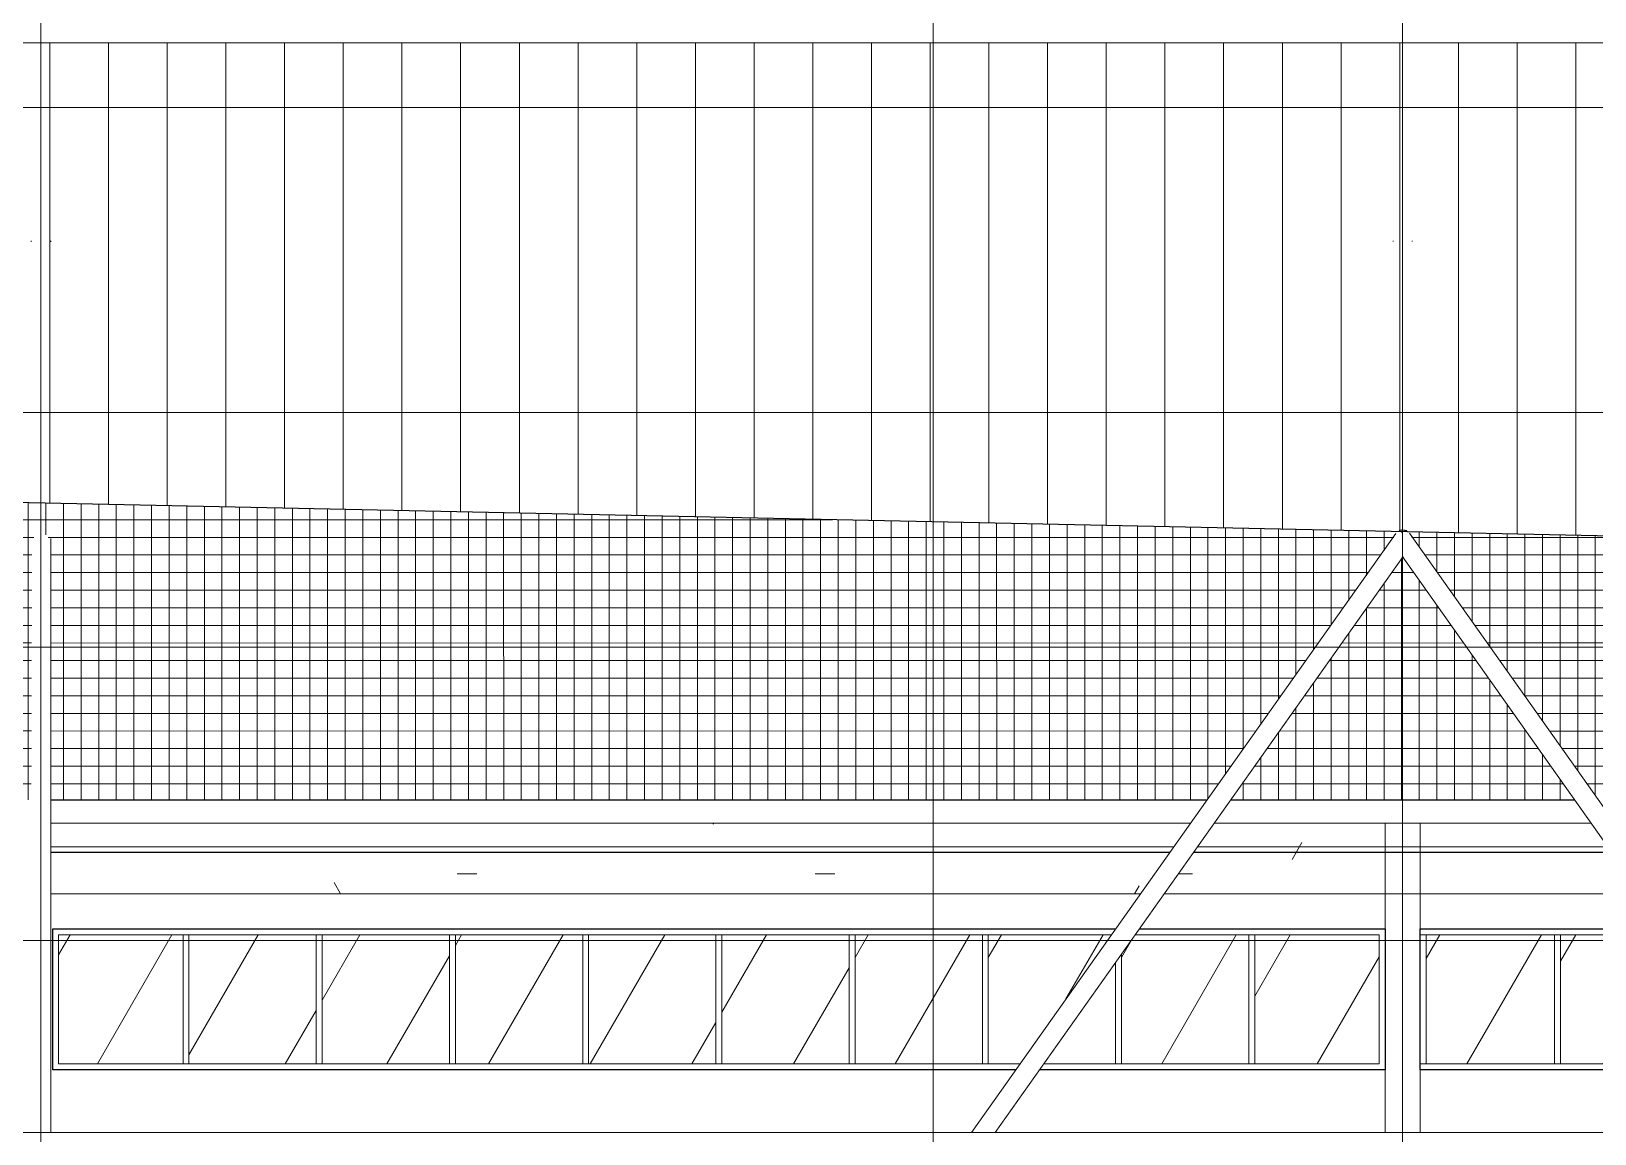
# Model space of a CAD drawing. Extents: x 692141 to 693595, y 1492301 to 1494225.
# Drawn here: x 692452.58 to 692465.89, y 1492381.07 to 1492390.46 of the extents above; entities that cross this region are included whole.
import ezdxf

# ---------------------------------------------------------------- set-up
doc = ezdxf.new("R2010")
doc.units = 0
doc.header["$MEASUREMENT"] = 0
doc.linetypes.add('Centre', pattern=[7937.5, 1587.5, -1190.625, 3968.75, -1190.625])
doc.linetypes.add('Grid Line', pattern=[5556.25, 3175, -793.75, 793.75, -793.75])
for name, color, linetype, lineweight in [('A-COLS', 52, 'Continuous', 5), ('A-FLOR', 192, 'Continuous', 5), ('A-FLOR-LEVL', 8, 'Grid Line', 5), ('A-GLAZ-CURT', 52, 'Continuous', 5), ('A-GLAZ-CWMG', 51, 'Continuous', 5), ('A-WALL-PATT', 111, 'Continuous', 5), ('S-BEAM', 12, 'Continuous', 5), ('S-GRID', 1, 'Continuous', 5)]:
    doc.layers.add(name, color=color, linetype=linetype, lineweight=lineweight)
doc.layers.add('A-WALL', color=2, linetype='Continuous')

# ---------------------------------------------------------------- blocks, each defined once
blk = doc.blocks.new('System Panel - Glazed 2-V118-500_ELEVATION 4')
at = {"layer": 'A-GLAZ-CURT'}
h = blk.add_hatch(dxfattribs=at)
h.set_pattern_fill('FP_78', color=256, style=0, pattern_type=2)
h.set_pattern_definition([(59.99999999999999, (208404.636, 7400), (-649.519052838329, 375.0000000000001), [])])
h.paths.add_polyline_path([(208424.1700598697, 6850.000000000899), (208964.6363116502, 6850.000000000899), (208964.6363116502, 7686.601785374492), (208778.2076251855, 7950.000000000926), (207844.6363117111, 7950.000000000926), (207844.6363117111, 6850.000000000899)], flags=0)
at = {"layer": 'A-GLAZ-CURT', "color": 7}
for p, q in [((208778.2076251855, 7950.000000000934), (207844.6363117111, 7950.000000000934)), ((207844.6363117111, 7950.000000000934), (207844.6363117111, 6850.000000000933)), ((208964.6363116501, 6850.000000000933), (208964.6363116501, 7686.601785374464)), ((207844.6363117111, 6850.000000000933), (208964.6363116501, 6850.000000000933))]:
    blk.add_line(p, q, dxfattribs=at)
blk = doc.blocks.new('System Panel - Glazed 2-106528-500_ELEVATION 4')
at = {"layer": 'A-GLAZ-CURT'}
h = blk.add_hatch(dxfattribs=at)
h.set_pattern_fill('FP_79', color=256, style=0, pattern_type=2)
h.set_pattern_definition([(59.99999999999999, (207247.136, 7400), (-649.519052838329, 375.0000000000001), [])])
h.paths.add_polyline_path([(206699.6363114672, 6850.000000000899), (207794.6363117111, 6850.000000000899), (207794.6363117111, 7950.000000000926), (206699.6363114672, 7950.000000000926), (206699.6363114672, 7845.014075446704)], flags=0)
at = {"layer": 'A-GLAZ-CURT', "color": 7}
for p, q in [((207794.6363117111, 7950.000000000934), (206699.6363114672, 7950.000000000934)), ((206699.6363114672, 7950.000000000934), (206699.6363114672, 6850.000000000933)), ((207794.6363117111, 6850.000000000933), (207794.6363117111, 7950.000000000934)), ((206699.6363114672, 6850.000000000933), (207794.6363117111, 6850.000000000933))]:
    blk.add_line(p, q, dxfattribs=at)
blk = doc.blocks.new('System Panel - Glazed 2-106426-500_ELEVATION 4')
at = {"layer": 'A-GLAZ-CURT'}
h = blk.add_hatch(dxfattribs=at)
h.set_pattern_fill('FP_80', color=256, style=0, pattern_type=2)
h.set_pattern_definition([(59.99999999999999, (204647.136, 7400), (-649.519052838329, 375.0000000000001), [])])
h.paths.add_polyline_path([(204104.6363112844, 6850.000000000899), (205189.6363112234, 6850.000000000899), (205189.6363112234, 7950.000000000926), (204221.6609375002, 7950.000000000926), (204104.6363112844, 7784.720314229274), (204104.6363112844, 7236.459798903256)], flags=0)
at = {"layer": 'A-GLAZ-CURT', "color": 7}
for p, q in [((205189.6363112234, 7950.000000000934), (204221.6609375002, 7950.000000000934)), ((205189.6363112234, 6850.000000000933), (205189.6363112234, 7950.000000000934)), ((204104.6363112844, 7784.720314229239), (204104.6363112844, 6850.000000000933)), ((204104.6363112844, 6850.000000000933), (205189.6363112234, 6850.000000000933))]:
    blk.add_line(p, q, dxfattribs=at)
blk = doc.blocks.new('System Panel - Glazed 2-V119-500_ELEVATION 4')
at = {"layer": 'A-GLAZ-CURT'}
h = blk.add_hatch(dxfattribs=at)
h.set_pattern_fill('FP_81', color=256, style=0, pattern_type=2)
h.set_pattern_definition([(59.99999999999999, (203512.136, 7400), (-649.519052838329, 375.0000000000001), [])])
h.paths.add_polyline_path([(204054.6363112844, 6850.000000000899), (204054.6363112844, 7714.102833483408), (203442.8169541251, 6850.000000000899), (203714.3774252923, 6850.000000000899)], flags=0)
h.paths.add_polyline_path([(202969.6363113454, 6850.000000000899), (203240.1565373269, 6850.000000000899), (204019.000520702, 7950.000000000926), (202969.6363113454, 7950.000000000926), (202969.6363113454, 7131.896234674095)], flags=0)
at = {"layer": 'A-GLAZ-CURT', "color": 7}
for p, q in [((204019.000520702, 7950.000000000934), (202969.6363113454, 7950.000000000934)), ((202969.6363113454, 7950.000000000934), (202969.6363113454, 6850.000000000933)), ((204054.6363112844, 6850.000000000933), (204054.6363112844, 7714.102833483403)), ((202969.6363113454, 6850.000000000933), (203240.1565373269, 6850.000000000933)), ((203442.0049599798, 6850.000000000933), (204054.6363112844, 6850.000000000933))]:
    blk.add_line(p, q, dxfattribs=at)
blk = doc.blocks.new('System Panel - Glazed 2-V120-500_ELEVATION 4')
at = {"layer": 'A-GLAZ-CURT'}
h = blk.add_hatch(dxfattribs=at)
h.set_pattern_fill('FP_82', color=256, style=0, pattern_type=2)
h.set_pattern_definition([(59.99999999999999, (202377.136, 7400), (-649.519052838329, 375.0000000000001), [])])
h.paths.add_polyline_path([(202478.5375615928, 6850.000000000899), (202919.6363113453, 6850.000000000899), (202919.6363113453, 7950.000000000926), (201834.6363114064, 7950.000000000926), (201834.6363114064, 6850.000000000899), (202474.9725561978, 6850.000000000899)], flags=0)
at = {"layer": 'A-GLAZ-CURT', "color": 7}
for p, q in [((202919.6363113453, 7950.000000000934), (201834.6363114064, 7950.000000000934)), ((201834.6363114064, 7950.000000000934), (201834.6363114064, 6850.000000000933)), ((202919.6363113453, 6850.000000000933), (202919.6363113453, 7950.000000000934)), ((201834.6363114064, 6850.000000000933), (202919.6363113453, 6850.000000000933))]:
    blk.add_line(p, q, dxfattribs=at)
blk = doc.blocks.new('System Panel - Glazed 2-106427-500_ELEVATION 4')
at = {"layer": 'A-GLAZ-CURT'}
h = blk.add_hatch(dxfattribs=at)
h.set_pattern_fill('FP_83', color=256, style=0, pattern_type=2)
h.set_pattern_definition([(59.99999999999999, (195579.636, 7400), (-649.519052838329, 375.0000000000001), [])])
h.paths.add_polyline_path([(195049.6363114674, 6850.000000000899), (196109.6363117112, 6850.000000000899), (196109.6363117112, 7950.000000000926), (195049.6363114674, 7950.000000000926), (195049.6363114674, 7236.459798903256)], flags=0)
at = {"layer": 'A-GLAZ-CURT', "color": 7}
for p, q in [((196109.6363117112, 7950.000000000934), (195049.6363114674, 7950.000000000934)), ((195049.6363114674, 7950.000000000934), (195049.6363114674, 6850.000000000933)), ((196109.6363117112, 6850.000000000933), (196109.6363117112, 7950.000000000934)), ((195049.6363114674, 6850.000000000933), (196109.6363117112, 6850.000000000933))]:
    blk.add_line(p, q, dxfattribs=at)
blk = doc.blocks.new('Rectangular Mullion - 50 x 100mm-36998-500_ELEVATION 4')
at = {"layer": 'A-GLAZ-CWMG', "color": 7}
for p, q in [((215984.6363112844, 7950.000000000934), (216034.6363112844, 7950.000000000934)), ((215984.6363112844, 7950.000000000934), (215984.6363112844, 6850.000000000933)), ((216034.6363112844, 7950.000000000934), (216034.6363112844, 6850.000000000933)), ((216034.6363112844, 6850.000000000933), (215984.6363112844, 6850.000000000933))]:
    blk.add_line(p, q, dxfattribs=at)
blk = doc.blocks.new('Rectangular Mullion - 50 x 100mm-V124-500_ELEVATION 4')
at = {"layer": 'A-GLAZ-CWMG', "color": 7}
for p, q in [((204104.6363112844, 7784.720314229275), (204104.6363112844, 6850.000000000933)), ((204054.6363112844, 7714.102833483521), (204054.6363112844, 6850.000000000933)), ((204104.6363112844, 6850.000000000933), (204054.6363112844, 6850.000000000933))]:
    blk.add_line(p, q, dxfattribs=at)
blk = doc.blocks.new('Rectangular Mullion - 50 x 200mm-V136-500_ELEVATION 4')
at = {"layer": 'A-GLAZ-CWMG', "color": 7}
for p, q in [((62649.63631146246, 7950.000000000934), (62699.63631146245, 7950.000000000934)), ((62649.63631146246, 7950.000000000934), (62649.63631146246, 6850.000000000933)), ((62699.63631146245, 7950.000000000934), (62699.63631146245, 6850.000000000933)), ((62699.63631146245, 6850.000000000933), (62649.63631146246, 6850.000000000933))]:
    blk.add_line(p, q, dxfattribs=at)
blk = doc.blocks.new('HAVI-DC_R19_AR_102_MEZZANINE FLOOR_rvt-2-500_ELEVATION 4')
at = {"layer": 'A-WALL', "color": 7}
for p, q in [((204514.6285101218, 8650), (194982.3363114575, 8650)), ((208282.7597698912, 8650), (204717.28892692, 8650)), ((194999.6363114674, 6800.000000000934), (194999.6363114674, 8000.000000000934)), ((194999.6363114674, 8000.000000000934), (204054.4025199463, 8000.000000000934)), ((204257.0629367444, 8000.000000000934), (206349.6363114672, 8000.000000000934)), ((206349.6363114672, 8000.000000000934), (206349.6363114672, 6800.000000000934)), ((206649.6363114672, 6800.000000000934), (206649.6363114672, 8000.000000000934)), ((206649.6363114672, 8000.000000000934), (208742.8184926644, 8000.000000000934)), ((203204.7545380826, 6800.000000000934), (194999.6363114674, 6800.000000000934)), ((206349.6363114672, 6800.000000000934), (203406.6363589768, 6800.000000000934)), ((209592.9357237169, 6800.000000000934), (206649.6363114672, 6800.000000000934))]:
    blk.add_line(p, q, dxfattribs=at)
at = {"lineweight": 5}
for name, p in [('System Panel - Glazed 2-106427-500_ELEVATION 4', (0, 0)), ('Rectangular Mullion - 50 x 100mm-36998-500_ELEVATION 4', (-19874.99999957313, 0)), ('System Panel - Glazed 2-V120-500_ELEVATION 4', (-5674.999999695131, 0)), ('Rectangular Mullion - 50 x 100mm-36998-500_ELEVATION 4', (-18739.99999963412, 0)), ('System Panel - Glazed 2-V120-500_ELEVATION 4', (-4539.999999756116, 0)), ('Rectangular Mullion - 50 x 100mm-36998-500_ELEVATION 4', (-17604.99999969507, 0)), ('System Panel - Glazed 2-V120-500_ELEVATION 4', (-3404.999999817067, 0)), ('Rectangular Mullion - 50 x 100mm-36998-500_ELEVATION 4', (-16469.99999975605, 0)), ('System Panel - Glazed 2-V120-500_ELEVATION 4', (-2269.999999878052, 0)), ('Rectangular Mullion - 50 x 100mm-36998-500_ELEVATION 4', (-15334.99999981704, 0)), ('System Panel - Glazed 2-V120-500_ELEVATION 4', (-1134.999999939037, 0)), ('Rectangular Mullion - 50 x 100mm-36998-500_ELEVATION 4', (-14199.99999987802, 0)), ('System Panel - Glazed 2-V120-500_ELEVATION 4', (0, 0)), ('Rectangular Mullion - 50 x 100mm-36998-500_ELEVATION 4', (-13064.99999993901, 0)), ('System Panel - Glazed 2-V119-500_ELEVATION 4', (0, 0)), ('System Panel - Glazed 2-106426-500_ELEVATION 4', (0, 0)), ('Rectangular Mullion - 50 x 100mm-36998-500_ELEVATION 4', (-10795.00000006094, 0)), ('System Panel - Glazed 2-106427-500_ELEVATION 4', (10189.99999975596, 0)), ('Rectangular Mullion - 50 x 200mm-V136-500_ELEVATION 4', (144000.0000000047, 0)), ('System Panel - Glazed 2-106528-500_ELEVATION 4', (0, 0)), ('Rectangular Mullion - 50 x 100mm-36998-500_ELEVATION 4', (-8189.999999573276, 0)), ('System Panel - Glazed 2-V118-500_ELEVATION 4', (0, 0)), ('Rectangular Mullion - 50 x 100mm-V124-500_ELEVATION 4', (0, 0))]:
    blk.add_blockref(name, p, dxfattribs=at)
blk = doc.blocks.new('HAVI-DC_R19_AR_103_LEVEL 2 FLOOR_rvt-2-500_ELEVATION 4')
at = {"layer": 'A-FLOR', "color": 7}
for p, q in [((194982.3363114575, 8900), (204691.6385063434, 8900)), ((204894.2989231416, 8900), (208105.8141072858, 8900)), ((204550.0305093661, 8700), (194982.3363114574, 8700)), ((208247.37063737, 8700), (204752.6909261643, 8700))]:
    blk.add_line(p, q, dxfattribs=at)
blk = doc.blocks.new('HAVI-DC_R19_AR_120_STRUCTURE_rvt-2-500_ELEVATION 4')
at = {"layer": 'S-BEAM'}
h = blk.add_hatch(dxfattribs=at)
h.set_pattern_fill('FP_109', color=256, style=0, pattern_type=2)
h.set_pattern_definition([(0, (212730.054, 1200), (4064, 1016), [167.64, -2880.36, 167.64, -2880.36, -16256]), (0, (212730.054, 1200), (4064, 1016), [-6096, 167.64, -5928.36, 167.64, -2880.36, -7112]), (0, (212730.054, 1200), (4064, 1016), [-15240, 167.64, -1864.36, 167.64, -4912.36]), (120, (214254.054, 1708), (-2911.881810244989, 3011.527240979959), [167.64, -2880.36, 167.64, -2880.36, -16256]), (120, (214254.054, 1708), (-2911.881810244989, 3011.527240979959), [-6095.999999999999, 167.64, -5928.359999999999, 167.64, -2880.36, -7111.999999999999]), (120, (214254.054, 1708), (-2911.881810244989, 3011.527240979959), [-15240, 167.64, -1864.36, 167.64, -4912.359999999999]), (240, (214762.054, 3740), (-1152.118189755009, -4027.527240979959), [167.64, -2880.36, 167.64, -2880.36, -16256]), (240, (214762.054, 3740), (-1152.118189755009, -4027.527240979959), [-6096, 167.64, -5928.36, 167.64, -2880.36, -7112]), (240, (214762.054, 3740), (-1152.118189755009, -4027.527240979959), [-15240, 167.64, -1864.36, 167.64, -4912.36])])
h.paths.add_polyline_path([(175149.3094896387, 8299.999999999984), (180266.8145154115, 8299.999999999984), (180688.7245451358, 8900.000000000022), (175149.3094896387, 8900.000000000022), (175149.3094896387, 8699.999999999998)], flags=0)
h.paths.add_polyline_path([(218582.3363114622, 8299.999999999984), (228266.8145154116, 8299.999999999984), (228691.6385063436, 8900.000000000022), (218582.3363114622, 8900.000000000022), (218582.3363114622, 8453.56835199019)], flags=0)
h.paths.add_polyline_path([(218367.0656217555, 8299.999999999984), (218416.9363114621, 8299.999999999984), (218416.9363114621, 8900.000000000022), (208308.4498336932, 8900.000000000022), (208733.1194239461, 8299.999999999984), (217843.7553290247, 8299.999999999984)], flags=0)
h.paths.add_polyline_path([(266799.309490436, 8299.999999999984), (266799.309490436, 8900.000000000022), (266582.3363114622, 8900.000000000022), (266582.3363114622, 8299.999999999984)], flags=0)
h.paths.add_polyline_path([(266113.9068396208, 8299.999999999984), (266416.9363114621, 8299.999999999984), (266416.9363114621, 8900.000000000022), (256308.4498336932, 8900.000000000022), (256733.1194239461, 8299.999999999984), (265988.3022602609, 8299.999999999984)], flags=0)
h.paths.add_polyline_path([(180469.4749322098, 8299.999999999984), (184530.4836975386, 8299.999999999984), (184105.8141072858, 8900.000000000022), (180894.2989231416, 8900.000000000022), (180578.2074658319, 8453.56835199019)], flags=0)
h.paths.add_polyline_path([(184733.1194239461, 8299.999999999984), (194416.9363114622, 8299.999999999984), (194416.9363114622, 8900.000000000022), (184308.4498336932, 8900.000000000022), (184624.4264087536, 8453.56835199019)], flags=0)
h.paths.add_polyline_path([(256089.3900905077, 8299.999999999984), (256530.4836975388, 8299.999999999984), (256105.8141072858, 8900.000000000022), (254582.3363114621, 8900.000000000022), (254582.3363114621, 8299.999999999984), (256045.4066983751, 8299.999999999984)], flags=0)
h.paths.add_polyline_path([(254091.584678043, 8299.999999999984), (254416.9363114621, 8299.999999999984), (254416.9363114621, 8900.000000000022), (252894.2989231418, 8900.000000000022), (252469.4749322099, 8299.999999999984), (253428.855234721, 8299.999999999984)], flags=0)
h.paths.add_polyline_path([(194582.3363114622, 8299.999999999984), (194816.9363114574, 8299.999999999984), (194816.9363114574, 8900.000000000022), (194582.3363114622, 8900.000000000022), (194582.3363114622, 8453.56835199019)], flags=0)
h.paths.add_polyline_path([(228469.4749322099, 8299.999999999984), (232530.4836975387, 8299.999999999984), (232105.8141072858, 8900.000000000022), (228894.2989231417, 8900.000000000022), (228578.2074658321, 8453.56835199019)], flags=0)
h.paths.add_polyline_path([(208530.4836975387, 8299.999999999984), (208105.8141072858, 8900.000000000022), (204894.2989231417, 8900.000000000022), (204469.4749322098, 8299.999999999984), (208424.1700598697, 8299.999999999984)], flags=0)
h.paths.add_polyline_path([(251891.8851340635, 8299.999999999984), (252266.8145154117, 8299.999999999984), (252691.6385063436, 8900.000000000022), (242582.3363114621, 8900.000000000022), (242582.3363114621, 8299.999999999984), (251858.9243565285, 8299.999999999984)], flags=0)
h.paths.add_polyline_path([(194982.3363114575, 8299.999999999984), (204266.8145154116, 8299.999999999984), (204691.6385063435, 8900.000000000022), (194982.3363114575, 8900.000000000022), (194982.3363114575, 8453.56835199019)], flags=0)
h.paths.add_polyline_path([(242124.617423815, 8299.999999999984), (242416.9363114621, 8299.999999999984), (242416.9363114621, 8900.000000000022), (232308.4498336932, 8900.000000000022), (232733.1194239461, 8299.999999999984), (241916.0287946427, 8299.999999999984)], flags=0)
at = {"layer": 'S-BEAM', "color": 7}
for p, q in [((194982.3363114575, 8899.999999999998), (204691.6385063435, 8899.999999999998)), ((204894.2989231416, 8899.999999999998), (208105.8141072858, 8899.999999999998)), ((204266.8145154115, 8299.999999999998), (194982.3363114575, 8299.999999999998)), ((208530.4836975387, 8299.999999999998), (204469.4749322098, 8299.999999999998))]:
    blk.add_line(p, q, dxfattribs=at)
blk = doc.blocks.new('M_Rectangular Column - 200 x 300mm-V158-500_ELEVATION 4')
at = {"layer": 'A-COLS'}
for p, q in [((62349.63631146753, 8900.000000000002), (62649.63631146753, 8900.000000000002)), ((62349.63631146753, 8900.000000000002), (62349.63631146753, 6266.47714666522)), ((62649.63631146753, 6266.47714666522), (62649.63631146753, 8900.000000000002))]:
    blk.add_line(p, q, dxfattribs=at)
blk = doc.blocks.new('Walls 2 - Walls 2-316770-500_ELEVATION 4')
at = {"layer": 'A-WALL-PATT'}
h = blk.add_hatch(dxfattribs=at)
h.set_pattern_fill('FP_49', color=251, style=0, pattern_type=2)
h.set_pattern_definition([(0, (266899.66, 0), (0, 150), []), (90, (266899.66, 0), (-150, 9.184850993605149e-15), [])])
h.paths.add_polyline_path([(230403.2023545645, 9099.999999999663), (231964.2575772018, 9099.999999999663), (230708.7938379066, 10873.79840908402), (230297.9613776032, 10882.4621270318), (229035.9069201188, 9099.999999999663), (230178.0602495746, 9099.999999999663)], flags=0)
h.paths.add_polyline_path([(267399.6784194597, 9099.999999999663), (267399.6784194597, 10100.05362018693), (266582.3363114622, 10117.28989573663), (266582.3363114622, 9099.999999999663), (267034.9228457225, 9099.999999999663)], flags=0)
h.paths.add_polyline_path([(184351.8965942517, 9099.999999999663), (194416.9363114622, 9099.999999999663), (194422.0920828182, 11304.83352236055), (194434.2808010534, 11333.57159757328), (194465.2814898869, 11364.35260641633), (194487.866874337, 11372.8980758004), (194511.4057485874, 11372.8980758004), (194533.9911330374, 11364.35260641637), (194553.7932941595, 11347.93515054565), (194569.2079786273, 11324.90285575119), (194578.9863803801, 11296.52298055719), (194582.3363114622, 11269.05679897612), (194582.3363114622, 9099.999999999663), (194816.9363114574, 9099.999999999663), (194822.0920828134, 11304.83352236044), (194834.2808010474, 11333.57159757154), (194865.2814898822, 11364.35260641627), (194887.8668743322, 11372.89807580037), (194911.4057485826, 11372.8980758004), (194933.9911330327, 11364.35260641633), (194953.7932941547, 11347.93515054568), (194969.2079786226, 11324.90285575119), (194978.9863803753, 11296.52298055664), (194982.3363114575, 11269.0567989764), (194982.3363114575, 9099.999999999663), (204833.2465033205, 9099.999999999663), (206431.2569855506, 11347.14811610781), (206451.389361305, 11360.12131372115), (206491.6162692513, 11378.03770539416), (206535.481548893, 11369.04402118268), (206573.4719991575, 11343.44292353149), (206613.2310564948, 11295.11208163809), (208166.8933036092, 9099.999999999663), (218416.9363114621, 9099.999999999663), (218416.9363114621, 11133.01158465658), (74899.63631066507, 14159.53341040813), (134081.3427552906, 10862.74826084876), (134431.2569855499, 11347.14811610719), (134451.3893613049, 11360.12131372094), (134491.6162692514, 11378.03770539392), (134535.4815488925, 11369.04402118268), (134573.4719991574, 11343.44292353149), (134613.2310564947, 11295.11208163809), (134953.6436132292, 10814.15573644956), (146416.9363114623, 10175.57980812705), (146422.092082818, 11304.83352236016), (146434.2808010535, 11333.57159757331), (146465.281489887, 11364.3526064163), (146487.866874337, 11372.89807580037), (146511.4057485874, 11372.89807580033), (146533.9911330374, 11364.35260641633), (146553.7932941595, 11347.93515054565), (146569.2079786273, 11324.9028557513), (146578.9863803801, 11296.52298055681), (146582.3363114622, 11269.05679897658), (146582.3363114622, 10166.36601054512), (157170.6500664448, 9576.531792449972), (158431.2569855501, 11347.14811610722), (158451.389361305, 11360.12131372101), (158491.6162692514, 11378.03770539402), (158535.4815488928, 11369.04402118268), (158573.4719991574, 11343.44292353149), (158613.2310564948, 11295.11208163809), (159938.7526985987, 9422.33144578243), (165725.033616764, 9099.999999999663), (170416.9363114622, 9099.999999999663), (170422.092082818, 11304.83352236016), (170434.280801053, 11333.57159757269), (170465.2814898869, 11364.35260641627), (170487.8668743369, 11372.89807580037), (170511.4057485873, 11372.89807580044), (170533.9911330375, 11364.3526064163), (170553.7932941595, 11347.93515054572), (170569.2079786273, 11324.90285575123), (170578.9863803801, 11296.52298055702), (170582.3363114623, 11269.05679897658), (170582.3363114623, 9099.999999999663), (180833.2465033205, 9099.999999999663), (182431.2569855503, 11347.14811610746), (182451.389361305, 11360.12131372105), (182491.6162692514, 11378.03770539409), (182535.4815488928, 11369.04402118268), (182573.4719991576, 11343.44292353146), (182613.2310564948, 11295.11208163809), (184166.8933036091, 9099.999999999663)], flags=0)
h.paths.add_polyline_path([(218850.222369865, 9099.999999999663), (228833.271476372, 9100.035270679273), (230098.2824252079, 10886.67299713298), (218582.3363114622, 11129.52359603099), (218582.3363114622, 9099.999999999663), (218825.4801672175, 9099.999999999663)], flags=0)
h.paths.add_polyline_path([(207964.2575772018, 9099.999999999663), (206500.3483715242, 11168.30331996048), (205035.9069201187, 9099.999999999663), (207900.8597671389, 9099.999999999663)], flags=0)
h.paths.add_polyline_path([(266144.9254758683, 9099.999999999663), (266416.9363114621, 9099.999999999663), (266416.9363114621, 10120.77788436218), (255278.148398426, 10355.67489490398), (256166.8933036092, 9099.999999999663), (265988.3022602609, 9099.999999999663)], flags=0)
h.paths.add_polyline_path([(255560.9186412694, 9099.999999999663), (255964.2575772018, 9099.999999999663), (255072.4423313261, 10360.01286601805), (254582.3363114621, 10370.34832081019), (254582.3363114621, 9099.999999999663), (255522.0964056443, 9099.999999999663)], flags=0)
h.paths.add_polyline_path([(254416.9363114621, 9099.999999999663), (254416.9363114621, 10373.83630943581), (253944.8823363343, 10383.79107906041), (253035.9069201188, 9099.999999999663), (254178.0602495722, 9099.999999999663)], flags=0)
h.paths.add_polyline_path([(252833.2465033206, 9099.999999999663), (253745.2033839388, 10388.00194916152), (242582.3363114621, 10623.40674588381), (242582.3363114621, 9099.999999999663), (252382.2346492593, 9099.999999999663)], flags=0)
h.paths.add_polyline_path([(181035.9069201187, 9099.999999999663), (183964.2575772017, 9099.999999999663), (182500.3483715242, 11168.30331996048), (181212.0348378667, 9348.754196807113)], flags=0)
h.paths.add_polyline_path([(242149.0502530566, 9099.999999999663), (242416.9363114621, 9099.999999999663), (242416.9363114621, 10626.89473450936), (230914.4999050066, 10869.46043796998), (232166.8933036092, 9099.999999999663), (241916.0287946427, 9099.999999999663)], flags=0)
h.paths.add_polyline_path([(159727.7995432287, 9434.082834372814), (158500.3483715242, 11168.30331996044), (157365.6204265807, 9565.670743884175), (159554.8710231055, 9443.716016842995)], flags=0)
h.paths.add_polyline_path([(134742.6904578592, 10825.90712503998), (134500.3483715241, 11168.30331996044), (134276.3131154265, 10851.88721228307), (134683.4204792425, 10829.20882749264)], flags=0)
at = {"layer": 'A-WALL', "color": 7}
for p, q in [((218417.4212507786, 11133.0013581583), (74899.6363106652, 14159.53341040811)), ((194982.3363114575, 9099.999999999634), (204833.2465033204, 9099.999999999634)), ((205035.9069201186, 9099.999999999634), (207964.2575772017, 9099.999999999634))]:
    blk.add_line(p, q, dxfattribs=at)
blk = doc.blocks.new('Pipes - PIP165_6___x11_11-V166-500_ELEVATION 4')
at = {"layer": 'S-BEAM', "color": 90, "lineweight": 9}
for p, q in [((206440.8903729826, 11370.55628720013), (202826.9982554591, 6266.477146665178)), ((203029.6602114796, 6266.477146665175), (206505.1717269726, 11175.11449721053))]:
    blk.add_line(p, q, dxfattribs=at)
for major_axis, ratio, start_param, end_param in [((-67.49456221872407, 47.78884881330107), 0.7135806992300285, 5.380948039788464, 5.792289351855595), ((-67.49456221876524, 47.78884881328622), 0.7135806992297731, 4.80181117232461, 5.241814728245233)]:
    blk.add_ellipse((206514.8870731078, 11331.95073035522), major_axis=major_axis, ratio=ratio, start_param=start_param, end_param=end_param, dxfattribs=at)
blk = doc.blocks.new('Pipes - PIP165_6___x11_11-V167-500_ELEVATION 4')
at = {"layer": 'S-BEAM', "color": 90, "lineweight": 9}
for p, q in [((210172.4124373496, 6266.477146665174), (206558.3950168715, 11372.58905591564)), ((206495.1409457633, 11175.65954320275), (209969.7750737873, 6266.477146665202))]:
    blk.add_line(p, q, dxfattribs=at)
blk.add_ellipse((206485.7493212303, 11332.07805141039), major_axis=(67.50275348798765, 47.77727777446181), ratio=0.7134958835718425, start_param=0.3967188443568463, end_param=1.438956122901539, dxfattribs=at)
blk = doc.blocks.new('Pipes - PIP139_6___x4_5-2147796-500_ELEVATION 4')
at = {"layer": 'S-BEAM', "color": 90, "lineweight": 9}
for p, q in [((206417.8863114674, 13865.15457905492), (206417.8863114674, 13858.4990375409)), ((206581.3863114674, 13858.49903754052), (206581.3863114674, 13865.15457905453))]:
    blk.add_line(p, q, dxfattribs=at)
blk = doc.blocks.new('Pipes - PIP165_6___x11_11-V172-500_ELEVATION 4')
at = {"layer": 'S-BEAM', "color": 90, "lineweight": 9}
for p, q in [((194416.9363114674, 13864.22634139533), (194416.9363114675, 13856.35685766682)), ((194582.3363114674, 13856.35685766644), (194582.3363114674, 13864.22634139495))]:
    blk.add_line(p, q, dxfattribs=at)

msp = doc.modelspace()

# ---------------------------------------------------------------- hatches: boundary and pattern name
at = {"layer": 'A-WALL-PATT'}
h = msp.add_hatch(dxfattribs=at)
h.set_pattern_fill('FP_35', color=8, scale=0.001, style=0, pattern_type=2)
h.set_pattern_definition([(90, (692522.2330944233, 1492374.813383746), (-0.5, 3.061616997868383e-17), [])])
h.paths.add_polyline_path([(692525.1580948428, 1492375.813383746), (692525.1580948428, 1492383.913383747), (692524.6580527348, 1492383.913383747), (692524.6580527348, 1492383.713383746), (692524.5580948428, 1492383.713383746), (692524.5580948428, 1492381.079860893), (692524.7580948428, 1492381.079860893), (692524.7580948428, 1492380.779860893), (692524.7080948428, 1492380.779860893), (692524.7080948428, 1492380.714860893), (692524.7580948428, 1492380.714860893), (692524.7580948428, 1492380.414860893), (692524.5580948428, 1492380.414860893), (692524.5580948428, 1492375.813383746), (692524.7933392691, 1492375.813383746)], flags=0)
h.paths.add_polyline_path([(692525.1580948428, 1492384.913437367), (692525.1580948428, 1492390.363383746), (692332.533052734, 1492390.363383746), (692332.533052734, 1492388.979880426), (692332.658052734, 1492388.972917157), (692464.2182205719, 1492386.200785281), (692464.2304039651, 1492386.209258599), (692464.2700640573, 1492386.212788908), (692464.294438992, 1492386.206464134), (692464.3100176795, 1492386.196613915), (692476.1753527347, 1492385.946395331), (692476.1804510893, 1492386.15822211), (692476.1926169035, 1492386.187003285), (692476.2236979132, 1492386.217888019), (692476.2462832977, 1492386.226433784), (692476.2698221719, 1492386.226433784), (692476.2924075563, 1492386.217888019), (692476.3122097175, 1492386.20146986), (692476.327624402, 1492386.178435979), (692476.3374028037, 1492386.150049416), (692476.3407527348, 1492386.122600736), (692476.3407527348, 1492385.942907342), (692487.8574865154, 1492385.701169205), (692488.2182205719, 1492386.200785281), (692488.2304039651, 1492386.209258599), (692488.268098622, 1492386.213183066), (692488.294438992, 1492386.206464134), (692488.3486876094, 1492386.140934982), (692488.6729163283, 1492385.682844184), (692500.1753527347, 1492385.440278481), (692500.1804510893, 1492386.15822211), (692500.1926169035, 1492386.187003285), (692500.2236979132, 1492386.217888019), (692500.2462832977, 1492386.226433784), (692500.2698221719, 1492386.226433784), (692500.2924075563, 1492386.217888019), (692500.3122097175, 1492386.20146986), (692500.327624402, 1492386.178435979), (692500.3374028037, 1492386.150049416), (692500.3407527348, 1492386.122600736), (692500.3407527348, 1492385.436790492), (692511.5036198073, 1492385.201385695), (692512.188648768, 1492386.177338206), (692512.2038819119, 1492386.200664537), (692512.2167027348, 1492386.214462989), (692512.2499709909, 1492386.227062636), (692512.2724134391, 1492386.227062636), (692512.3076674931, 1492386.205568016), (692512.3274011028, 1492386.177461723), (692512.3500525905, 1492386.139006451), (692513.0365648217, 1492385.169058641), (692524.1753527347, 1492384.934161631), (692524.180340155, 1492385.934230097), (692524.1958224828, 1492385.967301097), (692524.2236979132, 1492385.992552915), (692524.2462832977, 1492386.001644683), (692524.274808285, 1492386.000641645), (692524.3009490959, 1492385.987785993), (692524.327624402, 1492385.952618847), (692524.3374028037, 1492385.92340281), (692524.3407527348, 1492385.89873024), (692524.3407527348, 1492384.930673642), (692524.7933392691, 1492384.921129406)], flags=0)
h.paths.add_polyline_path([(692512.8308587547, 1492385.173396613), (692512.3407527348, 1492385.86584933), (692512.3407527348, 1492385.183732067), (692512.7572025362, 1492385.17494989)], flags=0)
h.paths.add_polyline_path([(692512.1753527347, 1492385.187220056), (692512.1705073279, 1492385.857036667), (692511.7032987596, 1492385.197174825), (692512.0471347371, 1492385.189923943)], flags=0)
h.paths.add_polyline_path([(692488.4672102613, 1492385.687182155), (692488.255845666, 1492385.977564236), (692488.056377801, 1492385.695845874), (692488.4124721177, 1492385.688336485)], flags=0)

# ---------------------------------------------------------------- linework, layer by layer
at = {"layer": 'A-FLOR-LEVL', "linetype": 'Centre'}
for p, q in [((692278.3000830481, 1492389.813383746), (692547.7862502306, 1492389.813383746)), ((692278.3000830481, 1492387.213383747), (692547.7862502306, 1492387.213383747)), ((692278.3000830481, 1492385.213383747), (692547.7862502306, 1492385.213383747)), ((692278.3000830481, 1492382.713383747), (692547.7862502306, 1492382.713383747))]:
    msp.add_line(p, q, dxfattribs=at)
at = {"layer": 'A-WALL-PATT', "color": 8}
for p, q in [((692525.1580948428, 1492390.363383746), (692307.6973162004, 1492390.363383746)), ((692525.1580948428, 1492390.363383746), (692332.533052734, 1492390.363383746)), ((692452.7407527348, 1492381.079860893), (692452.7407527348, 1492386.141226093)), ((692452.7407527348, 1492383.913383747), (692462.5916629267, 1492383.913383747)), ((692462.7943233434, 1492383.913383747), (692465.7226740005, 1492383.913383747)), ((692452.7407527348, 1492383.713383746), (692462.4500549297, 1492383.713383746)), ((692462.4500549297, 1492383.713383746), (692452.7407527348, 1492383.713383746)), ((692462.6527153464, 1492383.713383746), (692465.8642305306, 1492383.713383746)), ((692465.8642305306, 1492383.713383746), (692462.6527153464, 1492383.713383746)), ((692432.3580527349, 1492381.079860893), (692524.7580948428, 1492381.079860893)), ((692524.7580948428, 1492381.079860893), (692432.3580527349, 1492381.079860893))]:
    msp.add_line(p, q, dxfattribs=at)
at = {"layer": 'S-GRID', "linetype": 'Grid Line'}
for p, q in [((692452.6580527348, 1492366.092463748), (692452.6580527348, 1492428.913383747)), ((692460.2580527348, 1492366.092463748), (692460.2580527348, 1492428.913383747)), ((692464.2580527348, 1492366.092463748), (692464.2580527348, 1492428.913383747))]:
    msp.add_line(p, q, dxfattribs=at)

# ---------------------------------------------------------------- block references
at = {"layer": 'A-WALL-PATT', "color": 8, "xscale": 0.001, "yscale": 0.001, "zscale": 0.001}
for name, p in [('Walls 2 - Walls 2-316770-500_ELEVATION 4', (692257.7584164233, 1492374.813383746)), ('Pipes - PIP165_6___x11_11-V172-500_ELEVATION 4', (692258.1584164234, 1492374.813383746)), ('Pipes - PIP139_6___x4_5-2147796-500_ELEVATION 4', (692257.7584164233, 1492374.813383746)), ('Pipes - PIP165_6___x11_11-V166-500_ELEVATION 4', (692257.7584164233, 1492374.813383746)), ('Pipes - PIP165_6___x11_11-V167-500_ELEVATION 4', (692257.7584164233, 1492374.813383746)), ('HAVI-DC_R19_AR_103_LEVEL 2 FLOOR_rvt-2-500_ELEVATION 4', (692257.7584164233, 1492374.813383746)), ('HAVI-DC_R19_AR_120_STRUCTURE_rvt-2-500_ELEVATION 4', (692257.7584164233, 1492374.813383746)), ('M_Rectangular Column - 200 x 300mm-V158-500_ELEVATION 4', (692401.7584164233, 1492374.813383746)), ('HAVI-DC_R19_AR_102_MEZZANINE FLOOR_rvt-2-500_ELEVATION 4', (692257.7584164233, 1492374.813383746))]:
    msp.add_blockref(name, p, dxfattribs=at)

doc.saveas('drawing.dxf')
